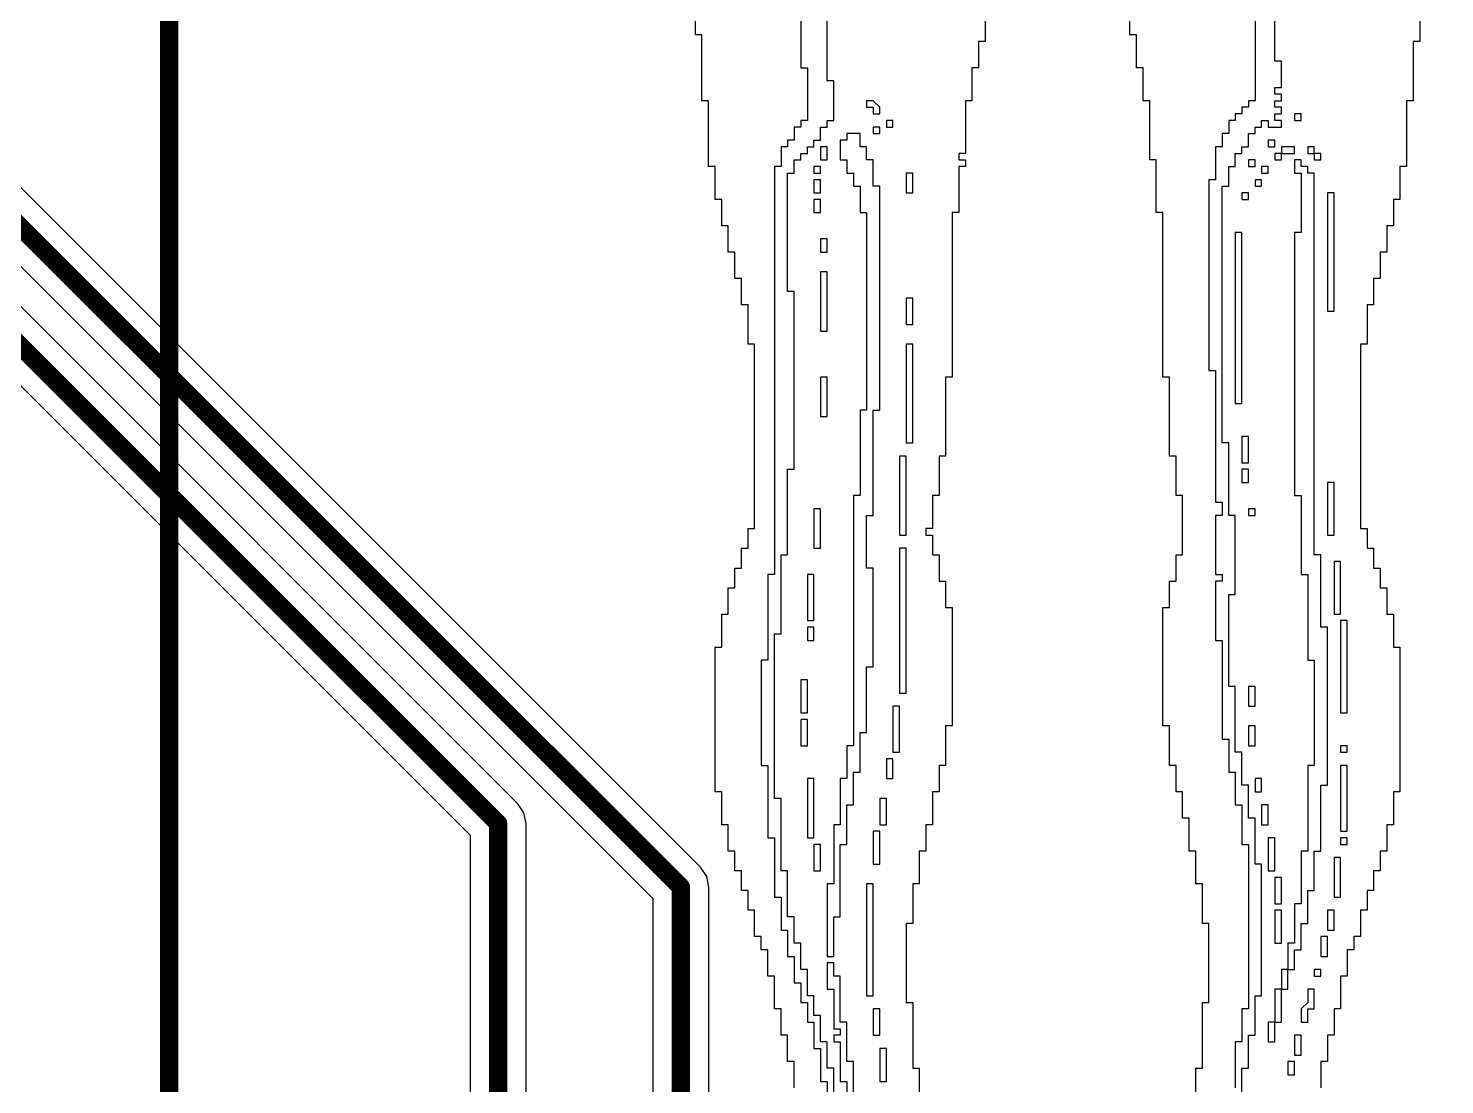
# Model space of a CAD drawing. Header units: inches. Extents: x 0.02 to 6.01, y 0.01 to 5.6.
# Drawn here: x 4.643 to 5.418, y 2.352 to 2.93 of the extents above; entities that cross this region are included whole.
import ezdxf

# ---------------------------------------------------------------- set-up
doc = ezdxf.new("R2010")
doc.units = ezdxf.units.IN
doc.header["$MEASUREMENT"] = 0
for name, color, linetype in [('Bottom Layer', 5, 'Continuous'), ('Top Layer', 1, 'Continuous'), ('Top Overlay', 2, 'Continuous')]:
    doc.layers.add(name, color=color, linetype=linetype)

msp = doc.modelspace()

# ---------------------------------------------------------------- linework, layer by layer
at = {"layer": 'Bottom Layer'}
for p, q in [((4.91081, 2.50562), (3.77217, 3.64427)), ((5.01081, 2.47081), (3.87217, 3.60946)), ((3.84606, 3.59231), (4.98471, 2.45367)), ((4.00099, 3.37218), (4.88471, 2.48847)), ((4.91413, 2.50066), (4.91081, 2.50562)), ((4.91529, 2.49481), (4.91413, 2.50066)), ((4.88471, 2.48847), (4.88471, 1.87681)), ((4.91529, 1.87681), (4.91529, 2.49481)), ((5.01413, 2.46585), (5.01081, 2.47081)), ((5.01529, 2.46), (5.01413, 2.46585)), ((5.01529, 1.87681), (5.01529, 2.46)), ((4.98471, 2.45367), (4.98471, 1.87681))]:
    msp.add_line(p, q, dxfattribs=at)
for points in [[(4.54993, 5.5954, 0.01, 0.01, -0.760418), (3.00371, 0.01993, 0.01, 0.01, 0)], [(3.75687, 3.63793, 0.01, 0.01, 0), (4.9, 2.49481, 0.01, 0.01, 0)], [(3.85687, 3.60313, 0.01, 0.01, 0), (5, 2.46, 0.01, 0.01, 0)], [(4.9, 1.84, 0.01, 0.01, 0), (4.9, 2.49481, 0.01, 0.01, 0)], [(5, 1.84, 0.01, 0.01, 0), (5, 2.46, 0.01, 0.01, 0)]]:
    msp.add_lwpolyline(points, format="xyseb", dxfattribs=at)
for points in [[(4.8975, 2.49481, 0.005, 0.005, 1), (4.9025, 2.49481, 0.005, 0.005, 1)], [(4.8975, 2.49481, 0.005, 0.005, 1), (4.9025, 2.49481, 0.005, 0.005, 1)], [(4.9975, 2.46, 0.005, 0.005, 1), (5.0025, 2.46, 0.005, 0.005, 1)], [(4.9975, 2.46, 0.005, 0.005, 1), (5.0025, 2.46, 0.005, 0.005, 1)]]:
    msp.add_lwpolyline(points, format="xyseb", close=True, dxfattribs=at)
at = {"layer": 'Top Layer'}
msp.add_lwpolyline([(4.54809, 5.5936, 0.01, 0.01, -0.760418), (3.00187, 0.01813, 0.01, 0.01, 0)], format="xyseb", dxfattribs=at)
at = {"layer": 'Top Overlay'}
for p, q in [((5.00795, 2.92648), (5.00795, 3.13184)), ((5.40426, 3.13184), (5.40426, 2.92287)), ((5.325, 2.91207), (5.325, 2.9625)), ((5.0656, 2.9589), (5.0656, 2.90846)), ((5.08001, 2.90126), (5.08001, 2.94809)), ((5.16648, 2.94089), (5.16648, 2.92287)), ((5.24574, 2.92648), (5.24574, 2.93728)), ((5.31419, 2.94089), (5.31419, 2.89045)), ((5.01156, 2.92648), (5.00795, 2.92648)), ((5.01156, 2.89045), (5.01156, 2.92648)), ((5.16648, 2.92287), (5.16287, 2.92287)), ((5.16287, 2.92287), (5.16287, 2.90846)), ((5.24934, 2.92648), (5.24574, 2.92648)), ((5.24934, 2.90846), (5.24934, 2.92648)), ((5.40426, 2.92287), (5.40066, 2.92287)), ((5.40066, 2.92287), (5.40066, 2.89045)), ((5.0656, 2.90846), (5.0692, 2.90846)), ((5.0692, 2.90846), (5.0692, 2.87964)), ((5.16287, 2.90846), (5.15927, 2.90846)), ((5.15927, 2.90846), (5.15927, 2.89045)), ((5.25294, 2.90846), (5.24934, 2.90846)), ((5.25294, 2.89045), (5.25294, 2.90846)), ((5.3286, 2.91207), (5.325, 2.91207)), ((5.3286, 2.89765), (5.3286, 2.91207)), ((5.08361, 2.90126), (5.08001, 2.90126)), ((5.08361, 2.87964), (5.08361, 2.90126)), ((5.325, 2.89405), (5.325, 2.89765)), ((5.325, 2.89765), (5.3286, 2.89765)), ((5.3286, 2.89405), (5.325, 2.89405)), ((5.3286, 2.89045), (5.3286, 2.89405)), ((5.01516, 2.89045), (5.01156, 2.89045)), ((5.01516, 2.85442), (5.01516, 2.89045)), ((5.10523, 2.89045), (5.10163, 2.89045)), ((5.10163, 2.89045), (5.10163, 2.88685)), ((5.10163, 2.88685), (5.10523, 2.88685)), ((5.10883, 2.88685), (5.10523, 2.89045)), ((5.10523, 2.88685), (5.10523, 2.88324)), ((5.10523, 2.88324), (5.10883, 2.88324)), ((5.10883, 2.88324), (5.10883, 2.88685)), ((5.15927, 2.89045), (5.15567, 2.89045)), ((5.15567, 2.89045), (5.15567, 2.86163)), ((5.25655, 2.89045), (5.25294, 2.89045)), ((5.25655, 2.85802), (5.25655, 2.89045)), ((5.30699, 2.88324), (5.30338, 2.88324)), ((5.30338, 2.88324), (5.30338, 2.87964)), ((5.31059, 2.88685), (5.30699, 2.88685)), ((5.30699, 2.88685), (5.30699, 2.88324)), ((5.31419, 2.89045), (5.31059, 2.89045)), ((5.31059, 2.89045), (5.31059, 2.88685)), ((5.325, 2.88685), (5.325, 2.89045)), ((5.325, 2.89045), (5.3286, 2.89045)), ((5.3286, 2.88685), (5.325, 2.88685)), ((5.325, 2.87964), (5.325, 2.88324)), ((5.325, 2.88324), (5.3286, 2.88324)), ((5.3286, 2.88324), (5.3286, 2.88685)), ((5.33941, 2.88324), (5.33581, 2.88324)), ((5.33581, 2.88324), (5.33581, 2.87964)), ((5.33941, 2.87964), (5.33941, 2.88324)), ((5.40066, 2.89045), (5.39706, 2.89045)), ((5.39706, 2.89045), (5.39706, 2.85442)), ((5.0656, 2.87604), (5.06199, 2.87604)), ((5.06199, 2.87604), (5.06199, 2.86883)), ((5.0692, 2.87964), (5.0656, 2.87964)), ((5.0656, 2.87964), (5.0656, 2.87604)), ((5.07641, 2.86883), (5.07641, 2.87604)), ((5.07641, 2.87604), (5.08001, 2.87604)), ((5.08001, 2.87604), (5.08001, 2.87964)), ((5.08001, 2.87964), (5.08361, 2.87964)), ((5.10883, 2.87604), (5.10523, 2.87604)), ((5.10523, 2.87604), (5.10523, 2.87243)), ((5.10883, 2.87243), (5.10883, 2.87604)), ((5.11604, 2.87964), (5.11243, 2.87964)), ((5.11243, 2.87964), (5.11243, 2.87604)), ((5.11243, 2.87604), (5.11604, 2.87604)), ((5.11604, 2.87604), (5.11604, 2.87964)), ((5.30338, 2.87964), (5.29978, 2.87964)), ((5.29978, 2.87964), (5.29978, 2.87243)), ((5.31419, 2.87243), (5.31419, 2.87604)), ((5.31419, 2.87604), (5.31779, 2.87604)), ((5.31779, 2.87604), (5.31779, 2.87964)), ((5.31779, 2.87964), (5.3214, 2.87964)), ((5.3214, 2.87964), (5.3214, 2.87604)), ((5.3214, 2.87604), (5.3286, 2.87604)), ((5.3286, 2.87964), (5.325, 2.87964)), ((5.3286, 2.87604), (5.3286, 2.87964)), ((5.33581, 2.87964), (5.33941, 2.87964)), ((5.06199, 2.86883), (5.05839, 2.86883)), ((5.05839, 2.86883), (5.05839, 2.86523)), ((5.0728, 2.86523), (5.0728, 2.86883)), ((5.0728, 2.86883), (5.07641, 2.86883)), ((5.09082, 2.86883), (5.08721, 2.86883)), ((5.08721, 2.86883), (5.08721, 2.85802)), ((5.09802, 2.87243), (5.09082, 2.87243)), ((5.09082, 2.87243), (5.09082, 2.86883)), ((5.09802, 2.86523), (5.09802, 2.87243)), ((5.10523, 2.87243), (5.10883, 2.87243)), ((5.29978, 2.87243), (5.29618, 2.87243)), ((5.29618, 2.87243), (5.29618, 2.86523)), ((5.31059, 2.86523), (5.31059, 2.87243)), ((5.31059, 2.87243), (5.31419, 2.87243)), ((5.325, 2.86883), (5.3214, 2.86883)), ((5.3214, 2.86883), (5.3214, 2.86523)), ((5.325, 2.86523), (5.325, 2.86883)), ((5.05839, 2.86523), (5.05479, 2.86523)), ((5.05479, 2.86523), (5.05479, 2.85442)), ((5.0656, 2.85802), (5.0656, 2.86163)), ((5.0656, 2.86163), (5.0692, 2.86163)), ((5.0692, 2.86163), (5.0692, 2.86523)), ((5.0692, 2.86523), (5.0728, 2.86523)), ((5.08001, 2.86523), (5.07641, 2.86523)), ((5.07641, 2.86523), (5.07641, 2.86163)), ((5.07641, 2.86163), (5.07641, 2.85802)), ((5.08001, 2.85802), (5.08001, 2.86523)), ((5.10163, 2.86523), (5.09802, 2.86523)), ((5.10163, 2.85802), (5.10163, 2.86523)), ((5.15567, 2.86163), (5.15207, 2.86163)), ((5.15207, 2.86163), (5.15207, 2.85802)), ((5.29618, 2.86523), (5.29257, 2.86523)), ((5.29257, 2.86523), (5.29257, 2.84721)), ((5.30338, 2.85442), (5.30338, 2.86163)), ((5.30338, 2.86163), (5.30699, 2.86163)), ((5.30699, 2.86163), (5.30699, 2.86523)), ((5.30699, 2.86523), (5.31059, 2.86523)), ((5.3214, 2.86523), (5.325, 2.86523)), ((5.3286, 2.86163), (5.325, 2.86163)), ((5.325, 2.86163), (5.325, 2.85802)), ((5.33581, 2.86523), (5.3286, 2.86523)), ((5.3286, 2.86523), (5.3286, 2.86163)), ((5.3286, 2.86163), (5.33581, 2.86163)), ((5.3286, 2.85802), (5.3286, 2.86163)), ((5.33581, 2.86163), (5.33581, 2.86523)), ((5.34662, 2.86523), (5.34301, 2.86523)), ((5.34301, 2.86523), (5.34301, 2.86163)), ((5.34301, 2.86163), (5.34662, 2.86163)), ((5.34662, 2.86163), (5.34662, 2.86523)), ((5.34662, 2.86163), (5.34662, 2.85802)), ((5.35022, 2.86163), (5.34662, 2.86163)), ((5.35022, 2.85802), (5.35022, 2.86163)), ((5.01876, 2.85442), (5.01516, 2.85442)), ((5.01876, 2.83641), (5.01876, 2.85442)), ((5.05479, 2.85442), (5.05119, 2.85442)), ((5.05119, 2.85442), (5.05119, 2.63105)), ((5.06199, 2.85082), (5.06199, 2.85802)), ((5.06199, 2.85802), (5.0656, 2.85802)), ((5.07641, 2.85442), (5.0728, 2.85442)), ((5.0728, 2.85442), (5.0728, 2.85082)), ((5.07641, 2.85802), (5.08001, 2.85802)), ((5.07641, 2.85082), (5.07641, 2.85442)), ((5.08721, 2.85802), (5.09082, 2.85802)), ((5.09082, 2.85802), (5.09082, 2.85082)), ((5.10523, 2.85802), (5.10163, 2.85802)), ((5.10523, 2.84361), (5.10523, 2.85802)), ((5.15207, 2.85802), (5.15567, 2.85802)), ((5.15567, 2.85442), (5.15207, 2.85442)), ((5.15207, 2.85442), (5.15207, 2.8292)), ((5.15567, 2.85802), (5.15567, 2.85442)), ((5.26015, 2.85802), (5.25655, 2.85802)), ((5.26015, 2.8292), (5.26015, 2.85802)), ((5.29978, 2.84361), (5.29978, 2.85442)), ((5.29978, 2.85442), (5.30338, 2.85442)), ((5.31419, 2.85802), (5.31059, 2.85802)), ((5.31059, 2.85802), (5.31059, 2.85442)), ((5.31059, 2.85442), (5.31419, 2.85442)), ((5.31419, 2.85442), (5.31419, 2.85802)), ((5.3214, 2.85442), (5.31779, 2.85442)), ((5.31779, 2.85442), (5.31779, 2.85082)), ((5.3214, 2.85082), (5.3214, 2.85442)), ((5.325, 2.85802), (5.3286, 2.85802)), ((5.33941, 2.85802), (5.33581, 2.85802)), ((5.33581, 2.85802), (5.33581, 2.85082)), ((5.33941, 2.85442), (5.33941, 2.85802)), ((5.34301, 2.85442), (5.33941, 2.85442)), ((5.34301, 2.85082), (5.34301, 2.85442)), ((5.34662, 2.85802), (5.35022, 2.85802)), ((5.39706, 2.85442), (5.39345, 2.85442)), ((5.39345, 2.85442), (5.39345, 2.83641)), ((5.05839, 2.78597), (5.05839, 2.85082)), ((5.05839, 2.85082), (5.06199, 2.85082)), ((5.0728, 2.85082), (5.07641, 2.85082)), ((5.07641, 2.84721), (5.0728, 2.84721)), ((5.0728, 2.84721), (5.0728, 2.84001)), ((5.07641, 2.84361), (5.07641, 2.84721)), ((5.09082, 2.85082), (5.09442, 2.85082)), ((5.09442, 2.85082), (5.09442, 2.84361)), ((5.12685, 2.85082), (5.12324, 2.85082)), ((5.12324, 2.85082), (5.12324, 2.84001)), ((5.12685, 2.84721), (5.12685, 2.85082)), ((5.12685, 2.84001), (5.12685, 2.84721)), ((5.29257, 2.84721), (5.28897, 2.84721)), ((5.28897, 2.84721), (5.28897, 2.74273)), ((5.31779, 2.84721), (5.31419, 2.84721)), ((5.31419, 2.84721), (5.31419, 2.84361)), ((5.31779, 2.85082), (5.3214, 2.85082)), ((5.31779, 2.84361), (5.31779, 2.84721)), ((5.33581, 2.85082), (5.33941, 2.85082)), ((5.33941, 2.85082), (5.33941, 2.81839)), ((5.34662, 2.85082), (5.34301, 2.85082)), ((5.34662, 2.67788), (5.34662, 2.85082)), ((5.0728, 2.84001), (5.07641, 2.84001)), ((5.07641, 2.84001), (5.07641, 2.84361)), ((5.09442, 2.84361), (5.09802, 2.84361)), ((5.09802, 2.84361), (5.09802, 2.8292)), ((5.10883, 2.84361), (5.10523, 2.84361)), ((5.10883, 2.72112), (5.10883, 2.84361)), ((5.12324, 2.84001), (5.12685, 2.84001)), ((5.29618, 2.7031), (5.29618, 2.84361)), ((5.29618, 2.84361), (5.29978, 2.84361)), ((5.31059, 2.84001), (5.30699, 2.84001)), ((5.30699, 2.84001), (5.30699, 2.83641)), ((5.31059, 2.83641), (5.31059, 2.84001)), ((5.31419, 2.84361), (5.31779, 2.84361)), ((5.35743, 2.84001), (5.35382, 2.84001)), ((5.35382, 2.84001), (5.35382, 2.77516)), ((5.35743, 2.78236), (5.35743, 2.84001)), ((5.02236, 2.83641), (5.01876, 2.83641)), ((5.02236, 2.82199), (5.02236, 2.83641)), ((5.07641, 2.83641), (5.0728, 2.83641)), ((5.0728, 2.83641), (5.0728, 2.8292)), ((5.0728, 2.8292), (5.07641, 2.8292)), ((5.07641, 2.8328), (5.07641, 2.83641)), ((5.07641, 2.8292), (5.07641, 2.8328)), ((5.09802, 2.8292), (5.10163, 2.8292)), ((5.10163, 2.8292), (5.10163, 2.72112)), ((5.15207, 2.8292), (5.14846, 2.8292)), ((5.14846, 2.8292), (5.14846, 2.73913)), ((5.26375, 2.8292), (5.26015, 2.8292)), ((5.26375, 2.73913), (5.26375, 2.8292)), ((5.30699, 2.83641), (5.31059, 2.83641)), ((5.39345, 2.83641), (5.38985, 2.83641)), ((5.38985, 2.83641), (5.38985, 2.82199)), ((5.02597, 2.82199), (5.02236, 2.82199)), ((5.02597, 2.80758), (5.02597, 2.82199)), ((5.38985, 2.82199), (5.38625, 2.82199)), ((5.38625, 2.82199), (5.38625, 2.80758)), ((5.08001, 2.81479), (5.07641, 2.81479)), ((5.07641, 2.81479), (5.07641, 2.80758)), ((5.08001, 2.80758), (5.08001, 2.81479)), ((5.30699, 2.81839), (5.30338, 2.81839)), ((5.30338, 2.81839), (5.30338, 2.77156)), ((5.30699, 2.72472), (5.30699, 2.81839)), ((5.33941, 2.81839), (5.33581, 2.81839)), ((5.33581, 2.81839), (5.33581, 2.67428)), ((5.02957, 2.80758), (5.02597, 2.80758)), ((5.02957, 2.79317), (5.02957, 2.80758)), ((5.07641, 2.80758), (5.08001, 2.80758)), ((5.38625, 2.80758), (5.38265, 2.80758)), ((5.38265, 2.80758), (5.38265, 2.79317)), ((5.03317, 2.79317), (5.02957, 2.79317)), ((5.03317, 2.77876), (5.03317, 2.79317)), ((5.08001, 2.79677), (5.07641, 2.79677)), ((5.07641, 2.79677), (5.07641, 2.76435)), ((5.08001, 2.79317), (5.08001, 2.79677)), ((5.08001, 2.76435), (5.08001, 2.79317)), ((5.38265, 2.79317), (5.37904, 2.79317)), ((5.37904, 2.79317), (5.37904, 2.77876)), ((5.06199, 2.78597), (5.05839, 2.78597)), ((5.06199, 2.68869), (5.06199, 2.78597)), ((5.12685, 2.78236), (5.12324, 2.78236)), ((5.12324, 2.78236), (5.12324, 2.76795)), ((5.12685, 2.77516), (5.12685, 2.78236)), ((5.35743, 2.77876), (5.35743, 2.78236)), ((5.03677, 2.77876), (5.03317, 2.77876)), ((5.03677, 2.75714), (5.03677, 2.77876)), ((5.12685, 2.77156), (5.12685, 2.77516)), ((5.35382, 2.77516), (5.35743, 2.77516)), ((5.35743, 2.77516), (5.35743, 2.77876)), ((5.37904, 2.77876), (5.37544, 2.77876)), ((5.37544, 2.77876), (5.37544, 2.75714)), ((5.12324, 2.76795), (5.12685, 2.76795)), ((5.12685, 2.76795), (5.12685, 2.77156)), ((5.30338, 2.77156), (5.30338, 2.76795)), ((5.30338, 2.76795), (5.30338, 2.72472)), ((5.07641, 2.76435), (5.08001, 2.76435)), ((5.04038, 2.75714), (5.03677, 2.75714)), ((5.04038, 2.65627), (5.04038, 2.75714)), ((5.12685, 2.75714), (5.12324, 2.75714)), ((5.12324, 2.75714), (5.12324, 2.7031)), ((5.12685, 2.74994), (5.12685, 2.75714)), ((5.37544, 2.75714), (5.37184, 2.75714)), ((5.37184, 2.75714), (5.37184, 2.65627)), ((5.12685, 2.74634), (5.12685, 2.74994)), ((5.12685, 2.7031), (5.12685, 2.74634)), ((5.08001, 2.73913), (5.07641, 2.73913)), ((5.07641, 2.73913), (5.07641, 2.71751)), ((5.08001, 2.73553), (5.08001, 2.73913)), ((5.14846, 2.73913), (5.14486, 2.73913)), ((5.14486, 2.73913), (5.14486, 2.6959)), ((5.26736, 2.73913), (5.26375, 2.73913)), ((5.26736, 2.6959), (5.26736, 2.73913)), ((5.28897, 2.74273), (5.29257, 2.74273)), ((5.29257, 2.74273), (5.29257, 2.67068)), ((5.08001, 2.73192), (5.08001, 2.73553)), ((5.08001, 2.71751), (5.08001, 2.73192)), ((5.10163, 2.72112), (5.09802, 2.72112)), ((5.09802, 2.72112), (5.09802, 2.67428)), ((5.10523, 2.66347), (5.10523, 2.72112)), ((5.10523, 2.72112), (5.10883, 2.72112)), ((5.30338, 2.72472), (5.30699, 2.72472)), ((5.07641, 2.71751), (5.08001, 2.71751)), ((5.31059, 2.7067), (5.30699, 2.7067)), ((5.30699, 2.7067), (5.30699, 2.6959)), ((5.31059, 2.69229), (5.31059, 2.7067)), ((5.12324, 2.7031), (5.12685, 2.7031)), ((5.29978, 2.7031), (5.29618, 2.7031)), ((5.29978, 2.66347), (5.29978, 2.7031)), ((5.12324, 2.6959), (5.11964, 2.6959)), ((5.11964, 2.6959), (5.11964, 2.65266)), ((5.12324, 2.67428), (5.12324, 2.6959)), ((5.14486, 2.6959), (5.14126, 2.6959)), ((5.14126, 2.6959), (5.14126, 2.67428)), ((5.27096, 2.6959), (5.26736, 2.6959)), ((5.27096, 2.67428), (5.27096, 2.6959)), ((5.30699, 2.6959), (5.30699, 2.69229)), ((5.30699, 2.69229), (5.31059, 2.69229)), ((5.05839, 2.64185), (5.05839, 2.68869)), ((5.05839, 2.68869), (5.06199, 2.68869)), ((5.31059, 2.68869), (5.30699, 2.68869)), ((5.30699, 2.68869), (5.30699, 2.68148)), ((5.31059, 2.68509), (5.31059, 2.68869)), ((5.31059, 2.68148), (5.31059, 2.68509)), ((5.09802, 2.67428), (5.09442, 2.67428)), ((5.09442, 2.67428), (5.09442, 2.53737)), ((5.12324, 2.67068), (5.12324, 2.67428)), ((5.14126, 2.67428), (5.13765, 2.67428)), ((5.13765, 2.67428), (5.13765, 2.65627)), ((5.27456, 2.67428), (5.27096, 2.67428)), ((5.27456, 2.64185), (5.27456, 2.67428)), ((5.30699, 2.68148), (5.31059, 2.68148)), ((5.33581, 2.67428), (5.33941, 2.67428)), ((5.33941, 2.67428), (5.33941, 2.63105)), ((5.34662, 2.67428), (5.34662, 2.67788)), ((5.34662, 2.64185), (5.34662, 2.67428)), ((5.35743, 2.68148), (5.35382, 2.68148)), ((5.35382, 2.68148), (5.35382, 2.67788)), ((5.35382, 2.67788), (5.35382, 2.65266)), ((5.35743, 2.65266), (5.35743, 2.68148)), ((5.07641, 2.66707), (5.0728, 2.66707)), ((5.0728, 2.66707), (5.0728, 2.65266)), ((5.07641, 2.64546), (5.07641, 2.66707)), ((5.12324, 2.65266), (5.12324, 2.67068)), ((5.29257, 2.67068), (5.29618, 2.67068)), ((5.29618, 2.67068), (5.29618, 2.66347)), ((5.31419, 2.66707), (5.31059, 2.66707)), ((5.31059, 2.66707), (5.31059, 2.66347)), ((5.31419, 2.66347), (5.31419, 2.66707)), ((5.10163, 2.63465), (5.10163, 2.66347)), ((5.10163, 2.66347), (5.10523, 2.66347)), ((5.29618, 2.66347), (5.29257, 2.66347)), ((5.29257, 2.66347), (5.29257, 2.63105)), ((5.30338, 2.66347), (5.29978, 2.66347)), ((5.30338, 2.62024), (5.30338, 2.66347)), ((5.31059, 2.66347), (5.31419, 2.66347)), ((5.03677, 2.64546), (5.03677, 2.65627)), ((5.03677, 2.65627), (5.04038, 2.65627)), ((5.0728, 2.65266), (5.0728, 2.64906)), ((5.11964, 2.65266), (5.12324, 2.65266)), ((5.13765, 2.65627), (5.13405, 2.65627)), ((5.13405, 2.65627), (5.13405, 2.65266)), ((5.13405, 2.65266), (5.13765, 2.65266)), ((5.13765, 2.65266), (5.13765, 2.64185)), ((5.35382, 2.65266), (5.35743, 2.65266)), ((5.37184, 2.65627), (5.37544, 2.65627)), ((5.37544, 2.65627), (5.37544, 2.64546)), ((5.03317, 2.63465), (5.03317, 2.64546)), ((5.03317, 2.64546), (5.03677, 2.64546)), ((5.0728, 2.64906), (5.0728, 2.64546)), ((5.0728, 2.64546), (5.07641, 2.64546)), ((5.12324, 2.64546), (5.11964, 2.64546)), ((5.11964, 2.64546), (5.11964, 2.5662)), ((5.12324, 2.60943), (5.12324, 2.64546)), ((5.37544, 2.64546), (5.37904, 2.64546)), ((5.37904, 2.64546), (5.37904, 2.63465)), ((5.05479, 2.59862), (5.05479, 2.64185)), ((5.05479, 2.64185), (5.05839, 2.64185)), ((5.13765, 2.64185), (5.14126, 2.64185)), ((5.14126, 2.64185), (5.14126, 2.62744)), ((5.27096, 2.62744), (5.27096, 2.64185)), ((5.27096, 2.64185), (5.27456, 2.64185)), ((5.35022, 2.64185), (5.34662, 2.64185)), ((5.35022, 2.60222), (5.35022, 2.64185)), ((5.36103, 2.63825), (5.35743, 2.63825)), ((5.35743, 2.63825), (5.35743, 2.61663)), ((5.36103, 2.60943), (5.36103, 2.63825)), ((5.02957, 2.62384), (5.02957, 2.63465)), ((5.02957, 2.63465), (5.03317, 2.63465)), ((5.05119, 2.63105), (5.04758, 2.63105)), ((5.04758, 2.63105), (5.04758, 2.58421)), ((5.0728, 2.63105), (5.0692, 2.63105)), ((5.0692, 2.63105), (5.0692, 2.60583)), ((5.0728, 2.61663), (5.0728, 2.63105)), ((5.10523, 2.63465), (5.10163, 2.63465)), ((5.10523, 2.58061), (5.10523, 2.63465)), ((5.14126, 2.62744), (5.14486, 2.62744)), ((5.14486, 2.62744), (5.14486, 2.61303)), ((5.26736, 2.61303), (5.26736, 2.62744)), ((5.26736, 2.62744), (5.27096, 2.62744)), ((5.29257, 2.63105), (5.29618, 2.63105)), ((5.29618, 2.62744), (5.29257, 2.62744)), ((5.29257, 2.62744), (5.29257, 2.59502)), ((5.29618, 2.63105), (5.29618, 2.62744)), ((5.33941, 2.63105), (5.34301, 2.63105)), ((5.34301, 2.63105), (5.34301, 2.58421)), ((5.37904, 2.63465), (5.38265, 2.63465)), ((5.38265, 2.63465), (5.38265, 2.62384)), ((5.02597, 2.60943), (5.02597, 2.62384)), ((5.02597, 2.62384), (5.02957, 2.62384)), ((5.29978, 2.5698), (5.29978, 2.62024)), ((5.29978, 2.62024), (5.30338, 2.62024)), ((5.38265, 2.62384), (5.38625, 2.62384)), ((5.38625, 2.62384), (5.38625, 2.60943)), ((5.0728, 2.61303), (5.0728, 2.61663)), ((5.0728, 2.60583), (5.0728, 2.61303)), ((5.14486, 2.61303), (5.14846, 2.61303)), ((5.14846, 2.61303), (5.14846, 2.54818)), ((5.26375, 2.54818), (5.26375, 2.61303)), ((5.26375, 2.61303), (5.26736, 2.61303)), ((5.35743, 2.61663), (5.35743, 2.61303)), ((5.35743, 2.61303), (5.35743, 2.60943)), ((5.02236, 2.59141), (5.02236, 2.60943)), ((5.02236, 2.60943), (5.02597, 2.60943)), ((5.0692, 2.60583), (5.0728, 2.60583)), ((5.12324, 2.60583), (5.12324, 2.60943)), ((5.12324, 2.5662), (5.12324, 2.60583)), ((5.35743, 2.60943), (5.36103, 2.60943)), ((5.36463, 2.60583), (5.36103, 2.60583)), ((5.36103, 2.60583), (5.36103, 2.55539)), ((5.36463, 2.5734), (5.36463, 2.60583)), ((5.38625, 2.60943), (5.38985, 2.60943)), ((5.38985, 2.60943), (5.38985, 2.59141)), ((5.05119, 2.50855), (5.05119, 2.59862)), ((5.05119, 2.59862), (5.05479, 2.59862)), ((5.0728, 2.60222), (5.0692, 2.60222)), ((5.0692, 2.60222), (5.0692, 2.59502)), ((5.0728, 2.59862), (5.0728, 2.60222)), ((5.0728, 2.59502), (5.0728, 2.59862)), ((5.35382, 2.60222), (5.35022, 2.60222)), ((5.35382, 2.51576), (5.35382, 2.60222)), ((5.01876, 2.51215), (5.01876, 2.59141)), ((5.01876, 2.59141), (5.02236, 2.59141)), ((5.0692, 2.59502), (5.0728, 2.59502)), ((5.29257, 2.59502), (5.29618, 2.59502)), ((5.29618, 2.59502), (5.29618, 2.54098)), ((5.38985, 2.59141), (5.39345, 2.59141)), ((5.39345, 2.59141), (5.39345, 2.51215)), ((5.04758, 2.58421), (5.04398, 2.58421)), ((5.04398, 2.58421), (5.04398, 2.52656)), ((5.34301, 2.58421), (5.34662, 2.58421)), ((5.34662, 2.58421), (5.34662, 2.52656)), ((5.0692, 2.5734), (5.0656, 2.5734)), ((5.0656, 2.5734), (5.0656, 2.5698)), ((5.0692, 2.55539), (5.0692, 2.5734)), ((5.10163, 2.54458), (5.10163, 2.58061)), ((5.10163, 2.58061), (5.10523, 2.58061)), ((5.36463, 2.5698), (5.36463, 2.5734)), ((5.0656, 2.5698), (5.0656, 2.55539)), ((5.11964, 2.5662), (5.12324, 2.5662)), ((5.30338, 2.5698), (5.29978, 2.5698)), ((5.30338, 2.53377), (5.30338, 2.5698)), ((5.31419, 2.5698), (5.31059, 2.5698)), ((5.31059, 2.5698), (5.31059, 2.55899)), ((5.31419, 2.55899), (5.31419, 2.5698)), ((5.36463, 2.55539), (5.36463, 2.5698)), ((5.11964, 2.55899), (5.11604, 2.55899)), ((5.11604, 2.55899), (5.11604, 2.55539)), ((5.11964, 2.53377), (5.11964, 2.55899)), ((5.31059, 2.55899), (5.31419, 2.55899)), ((5.0656, 2.55539), (5.0692, 2.55539)), ((5.0692, 2.55178), (5.0656, 2.55178)), ((5.0656, 2.55178), (5.0656, 2.53737)), ((5.0692, 2.54818), (5.0692, 2.55178)), ((5.11604, 2.55539), (5.11604, 2.55178)), ((5.11604, 2.55178), (5.11604, 2.53377)), ((5.36103, 2.55539), (5.36463, 2.55539)), ((5.0692, 2.53737), (5.0692, 2.54818)), ((5.09802, 2.52296), (5.09802, 2.54458)), ((5.09802, 2.54458), (5.10163, 2.54458)), ((5.14846, 2.54818), (5.14486, 2.54818)), ((5.14486, 2.54818), (5.14486, 2.52656)), ((5.26736, 2.54818), (5.26375, 2.54818)), ((5.26736, 2.52656), (5.26736, 2.54818)), ((5.31419, 2.54818), (5.31059, 2.54818)), ((5.31059, 2.54818), (5.31059, 2.54458)), ((5.31059, 2.54458), (5.31059, 2.54098)), ((5.31419, 2.53737), (5.31419, 2.54818)), ((5.0656, 2.53737), (5.0692, 2.53737)), ((5.09442, 2.53737), (5.09082, 2.53737)), ((5.09082, 2.53737), (5.09082, 2.51936)), ((5.29618, 2.54098), (5.29978, 2.54098)), ((5.29978, 2.54098), (5.29978, 2.52296)), ((5.31059, 2.54098), (5.31059, 2.53737)), ((5.31059, 2.53737), (5.31419, 2.53737)), ((5.36463, 2.53737), (5.36103, 2.53737)), ((5.36103, 2.53737), (5.36103, 2.53377)), ((5.36463, 2.53377), (5.36463, 2.53737)), ((5.04398, 2.52656), (5.04758, 2.52656)), ((5.04758, 2.52656), (5.04758, 2.48693)), ((5.11604, 2.53017), (5.11243, 2.53017)), ((5.11243, 2.53017), (5.11243, 2.51936)), ((5.11604, 2.53377), (5.11964, 2.53377)), ((5.11604, 2.52656), (5.11604, 2.53017)), ((5.11604, 2.52296), (5.11604, 2.52656)), ((5.14486, 2.52656), (5.14126, 2.52656)), ((5.14126, 2.52656), (5.14126, 2.51215)), ((5.27096, 2.52656), (5.26736, 2.52656)), ((5.27096, 2.51215), (5.27096, 2.52656)), ((5.30699, 2.53377), (5.30338, 2.53377)), ((5.30699, 2.51576), (5.30699, 2.53377)), ((5.34662, 2.52656), (5.34301, 2.52656)), ((5.34301, 2.52656), (5.34301, 2.47973)), ((5.36103, 2.53377), (5.36463, 2.53377)), ((5.36463, 2.52656), (5.36103, 2.52656)), ((5.36103, 2.52656), (5.36103, 2.49054)), ((5.36463, 2.52296), (5.36463, 2.52656)), ((5.0728, 2.51936), (5.0692, 2.51936)), ((5.0692, 2.51936), (5.0692, 2.49774)), ((5.0728, 2.48693), (5.0728, 2.51936)), ((5.09082, 2.51936), (5.08721, 2.51936)), ((5.08721, 2.51936), (5.08721, 2.49414)), ((5.09442, 2.50495), (5.09442, 2.52296)), ((5.09442, 2.52296), (5.09802, 2.52296)), ((5.11243, 2.51936), (5.11604, 2.51936)), ((5.11604, 2.51936), (5.11604, 2.52296)), ((5.29978, 2.52296), (5.30338, 2.52296)), ((5.30338, 2.52296), (5.30338, 2.50495)), ((5.31779, 2.51936), (5.31419, 2.51936)), ((5.31419, 2.51936), (5.31419, 2.51215)), ((5.31779, 2.51215), (5.31779, 2.51936)), ((5.36463, 2.51936), (5.36463, 2.52296)), ((5.36463, 2.49054), (5.36463, 2.51936)), ((5.02236, 2.51215), (5.01876, 2.51215)), ((5.02236, 2.49414), (5.02236, 2.51215)), ((5.14126, 2.51215), (5.13765, 2.51215)), ((5.13765, 2.51215), (5.13765, 2.49414)), ((5.27456, 2.51215), (5.27096, 2.51215)), ((5.27456, 2.49774), (5.27456, 2.51215)), ((5.31059, 2.51576), (5.30699, 2.51576)), ((5.31059, 2.49774), (5.31059, 2.51576)), ((5.31419, 2.51215), (5.31779, 2.51215)), ((5.35022, 2.47973), (5.35022, 2.51576)), ((5.35022, 2.51576), (5.35382, 2.51576)), ((5.39345, 2.51215), (5.38985, 2.51215)), ((5.38985, 2.51215), (5.38985, 2.49414)), ((5.05479, 2.50855), (5.05119, 2.50855)), ((5.05479, 2.46892), (5.05479, 2.50855)), ((5.09082, 2.48333), (5.09082, 2.50495)), ((5.09082, 2.50495), (5.09442, 2.50495)), ((5.11243, 2.50855), (5.10883, 2.50855)), ((5.10883, 2.50855), (5.10883, 2.49414)), ((5.11243, 2.50495), (5.11243, 2.50855)), ((5.11243, 2.49414), (5.11243, 2.50495)), ((5.30338, 2.50495), (5.30699, 2.50495)), ((5.30699, 2.50495), (5.30699, 2.48333)), ((5.3214, 2.50495), (5.31779, 2.50495)), ((5.31779, 2.50495), (5.31779, 2.49414)), ((5.3214, 2.50134), (5.3214, 2.50495)), ((5.0692, 2.49774), (5.0692, 2.49414)), ((5.27816, 2.49774), (5.27456, 2.49774)), ((5.27816, 2.47973), (5.27816, 2.49774)), ((5.31419, 2.49774), (5.31059, 2.49774)), ((5.31419, 2.47252), (5.31419, 2.49774)), ((5.3214, 2.49414), (5.3214, 2.50134)), ((5.02597, 2.49414), (5.02236, 2.49414)), ((5.02597, 2.47973), (5.02597, 2.49414)), ((5.0692, 2.49414), (5.0692, 2.48693)), ((5.08721, 2.49414), (5.08361, 2.49414)), ((5.08361, 2.49414), (5.08361, 2.46171)), ((5.10883, 2.49054), (5.10523, 2.49054)), ((5.10523, 2.49054), (5.10523, 2.48693)), ((5.10883, 2.49414), (5.11243, 2.49414)), ((5.10883, 2.47252), (5.10883, 2.49054)), ((5.13765, 2.49414), (5.13405, 2.49414)), ((5.13405, 2.49414), (5.13405, 2.47973)), ((5.31779, 2.49414), (5.3214, 2.49414)), ((5.36103, 2.49054), (5.36463, 2.49054)), ((5.38985, 2.49414), (5.38625, 2.49414)), ((5.38625, 2.49414), (5.38625, 2.47973)), ((5.04758, 2.48693), (5.05119, 2.48693)), ((5.05119, 2.48693), (5.05119, 2.45451)), ((5.0692, 2.48693), (5.0728, 2.48693)), ((5.07641, 2.48333), (5.0728, 2.48333)), ((5.0728, 2.48333), (5.0728, 2.47973)), ((5.07641, 2.46892), (5.07641, 2.48333)), ((5.08721, 2.46171), (5.08721, 2.48333)), ((5.08721, 2.48333), (5.09082, 2.48333)), ((5.10523, 2.48693), (5.10523, 2.47252)), ((5.30699, 2.48333), (5.31059, 2.48333)), ((5.31059, 2.48333), (5.31059, 2.39326)), ((5.325, 2.48693), (5.3214, 2.48693)), ((5.3214, 2.48693), (5.3214, 2.46892)), ((5.325, 2.48333), (5.325, 2.48693)), ((5.325, 2.46892), (5.325, 2.48333)), ((5.36463, 2.48693), (5.36103, 2.48693)), ((5.36103, 2.48693), (5.36103, 2.48333)), ((5.36103, 2.48333), (5.36463, 2.48333)), ((5.36463, 2.48333), (5.36463, 2.48693)), ((5.02957, 2.47973), (5.02597, 2.47973)), ((5.02957, 2.46892), (5.02957, 2.47973)), ((5.0728, 2.47973), (5.0728, 2.47612)), ((5.0728, 2.47612), (5.0728, 2.46892)), ((5.10523, 2.47252), (5.10883, 2.47252)), ((5.13405, 2.47973), (5.13045, 2.47973)), ((5.13045, 2.47973), (5.13045, 2.46171)), ((5.28177, 2.47973), (5.27816, 2.47973)), ((5.28177, 2.46171), (5.28177, 2.47973)), ((5.31779, 2.47252), (5.31419, 2.47252)), ((5.31779, 2.40047), (5.31779, 2.47252)), ((5.34301, 2.47973), (5.33941, 2.47973)), ((5.33941, 2.47973), (5.33941, 2.45091)), ((5.34662, 2.45811), (5.34662, 2.47973)), ((5.34662, 2.47973), (5.35022, 2.47973)), ((5.36103, 2.47612), (5.35743, 2.47612)), ((5.35743, 2.47612), (5.35743, 2.45451)), ((5.36103, 2.46892), (5.36103, 2.47612)), ((5.38625, 2.47973), (5.38265, 2.47973)), ((5.38265, 2.47973), (5.38265, 2.46892)), ((5.03317, 2.46892), (5.02957, 2.46892)), ((5.03317, 2.45811), (5.03317, 2.46892)), ((5.05839, 2.46892), (5.05479, 2.46892)), ((5.05839, 2.4437), (5.05839, 2.46892)), ((5.0728, 2.46892), (5.07641, 2.46892)), ((5.3214, 2.46892), (5.325, 2.46892)), ((5.3286, 2.46532), (5.325, 2.46532)), ((5.325, 2.46532), (5.325, 2.45091)), ((5.3286, 2.45451), (5.3286, 2.46532)), ((5.36103, 2.46532), (5.36103, 2.46892)), ((5.36103, 2.45451), (5.36103, 2.46532)), ((5.38265, 2.46892), (5.37904, 2.46892)), ((5.37904, 2.46892), (5.37904, 2.45811)), ((5.03677, 2.45811), (5.03317, 2.45811)), ((5.03677, 2.4473), (5.03677, 2.45811)), ((5.08361, 2.46171), (5.08001, 2.46171)), ((5.08001, 2.46171), (5.08001, 2.42208)), ((5.08721, 2.45811), (5.08721, 2.46171)), ((5.08721, 2.4437), (5.08721, 2.45811)), ((5.10523, 2.46171), (5.10163, 2.46171)), ((5.10163, 2.46171), (5.10163, 2.40047)), ((5.10523, 2.42569), (5.10523, 2.46171)), ((5.13045, 2.46171), (5.12685, 2.46171)), ((5.12685, 2.46171), (5.12685, 2.4401)), ((5.28537, 2.46171), (5.28177, 2.46171)), ((5.28537, 2.4401), (5.28537, 2.46171)), ((5.34301, 2.4401), (5.34301, 2.45811)), ((5.34301, 2.45811), (5.34662, 2.45811)), ((5.37904, 2.45811), (5.37544, 2.45811)), ((5.37544, 2.45811), (5.37544, 2.4473)), ((5.05119, 2.45451), (5.05479, 2.45451)), ((5.05479, 2.45451), (5.05479, 2.43649)), ((5.325, 2.45091), (5.3286, 2.45091)), ((5.3286, 2.45091), (5.3286, 2.45451)), ((5.33941, 2.45091), (5.33581, 2.45091)), ((5.33581, 2.45091), (5.33581, 2.42929)), ((5.35743, 2.45451), (5.36103, 2.45451)), ((5.04038, 2.4473), (5.03677, 2.4473)), ((5.04038, 2.43289), (5.04038, 2.4473)), ((5.06199, 2.4437), (5.05839, 2.4437)), ((5.06199, 2.42929), (5.06199, 2.4437)), ((5.08361, 2.42208), (5.08361, 2.4437)), ((5.08361, 2.4437), (5.08721, 2.4437)), ((5.3286, 2.4473), (5.325, 2.4473)), ((5.325, 2.4473), (5.325, 2.43289)), ((5.3286, 2.42929), (5.3286, 2.4473)), ((5.35743, 2.4473), (5.35382, 2.4473)), ((5.35382, 2.4473), (5.35382, 2.43649)), ((5.35743, 2.4401), (5.35743, 2.4473)), ((5.37544, 2.4473), (5.37184, 2.4473)), ((5.37184, 2.4473), (5.37184, 2.43289)), ((5.05479, 2.43649), (5.05839, 2.43649)), ((5.05839, 2.43649), (5.05839, 2.42208)), ((5.12685, 2.4401), (5.12324, 2.4401)), ((5.12324, 2.4401), (5.12324, 2.39686)), ((5.28897, 2.4401), (5.28537, 2.4401)), ((5.28897, 2.39686), (5.28897, 2.4401)), ((5.33941, 2.42569), (5.33941, 2.4401)), ((5.33941, 2.4401), (5.34301, 2.4401)), ((5.35382, 2.43649), (5.35743, 2.43649)), ((5.35743, 2.43649), (5.35743, 2.4401)), ((5.04398, 2.43289), (5.04038, 2.43289)), ((5.04398, 2.42569), (5.04398, 2.43289)), ((5.0656, 2.42929), (5.06199, 2.42929)), ((5.0656, 2.41488), (5.0656, 2.42929)), ((5.325, 2.43289), (5.325, 2.42929)), ((5.325, 2.42929), (5.3286, 2.42929)), ((5.33581, 2.42929), (5.33221, 2.42929)), ((5.33221, 2.42929), (5.33221, 2.41488)), ((5.35382, 2.43289), (5.35022, 2.43289)), ((5.35022, 2.43289), (5.35022, 2.42929)), ((5.35022, 2.42929), (5.35022, 2.42569)), ((5.35382, 2.42208), (5.35382, 2.43289)), ((5.37184, 2.43289), (5.36823, 2.43289)), ((5.36823, 2.43289), (5.36823, 2.42569)), ((5.04758, 2.42569), (5.04398, 2.42569)), ((5.04758, 2.41127), (5.04758, 2.42569)), ((5.05839, 2.42208), (5.06199, 2.42208)), ((5.06199, 2.42208), (5.06199, 2.40767)), ((5.08001, 2.42208), (5.08361, 2.42208)), ((5.08361, 2.41848), (5.08001, 2.41848)), ((5.08001, 2.41848), (5.08001, 2.40407)), ((5.08361, 2.41127), (5.08361, 2.41848)), ((5.10523, 2.42208), (5.10523, 2.42569)), ((5.10523, 2.40047), (5.10523, 2.42208)), ((5.33581, 2.41488), (5.33581, 2.42569)), ((5.33581, 2.42569), (5.33941, 2.42569)), ((5.35022, 2.42569), (5.35022, 2.42208)), ((5.35022, 2.42208), (5.35382, 2.42208)), ((5.36823, 2.42569), (5.36463, 2.42569)), ((5.36463, 2.42569), (5.36463, 2.41127)), ((5.05119, 2.41127), (5.04758, 2.41127)), ((5.05119, 2.39326), (5.05119, 2.41127)), ((5.0692, 2.41488), (5.0656, 2.41488)), ((5.0692, 2.40047), (5.0692, 2.41488)), ((5.08721, 2.41127), (5.08361, 2.41127)), ((5.08721, 2.40767), (5.08721, 2.41127)), ((5.33221, 2.41488), (5.3286, 2.41488)), ((5.3286, 2.41488), (5.3286, 2.40407)), ((5.33221, 2.41488), (5.33581, 2.41488)), ((5.33221, 2.40407), (5.33221, 2.41488)), ((5.35022, 2.41488), (5.34662, 2.41488)), ((5.34662, 2.41488), (5.34662, 2.41127)), ((5.34662, 2.41127), (5.35022, 2.41127)), ((5.35022, 2.41127), (5.35022, 2.41488)), ((5.36463, 2.41127), (5.36103, 2.41127)), ((5.36103, 2.41127), (5.36103, 2.39326)), ((5.06199, 2.40767), (5.0656, 2.40767)), ((5.0656, 2.40767), (5.0656, 2.39686)), ((5.08001, 2.40407), (5.08361, 2.40407)), ((5.08361, 2.40407), (5.08361, 2.38245)), ((5.08721, 2.40407), (5.08721, 2.40767)), ((5.08721, 2.38605), (5.08721, 2.40407)), ((5.3286, 2.40407), (5.325, 2.40407)), ((5.325, 2.40407), (5.325, 2.38605)), ((5.3286, 2.40407), (5.33221, 2.40407)), ((5.3286, 2.38605), (5.3286, 2.40407)), ((5.34662, 2.40407), (5.34301, 2.40407)), ((5.34301, 2.40407), (5.34301, 2.39686)), ((5.34662, 2.39326), (5.34662, 2.40407)), ((5.0656, 2.39686), (5.0692, 2.39686)), ((5.0728, 2.40047), (5.0692, 2.40047)), ((5.0692, 2.39686), (5.0692, 2.38605)), ((5.0728, 2.38966), (5.0728, 2.40047)), ((5.10163, 2.40047), (5.10523, 2.40047)), ((5.12324, 2.39686), (5.12685, 2.39686)), ((5.12685, 2.39686), (5.12685, 2.36083)), ((5.28537, 2.36083), (5.28537, 2.39686)), ((5.28537, 2.39686), (5.28897, 2.39686)), ((5.31419, 2.37885), (5.31419, 2.40047)), ((5.31419, 2.40047), (5.31779, 2.40047)), ((5.34301, 2.39686), (5.33941, 2.39326)), ((5.05479, 2.39326), (5.05119, 2.39326)), ((5.05479, 2.37885), (5.05479, 2.39326)), ((5.07641, 2.38966), (5.0728, 2.38966)), ((5.07641, 2.37525), (5.07641, 2.38966)), ((5.10883, 2.39326), (5.10523, 2.39326)), ((5.10523, 2.39326), (5.10523, 2.38966)), ((5.10523, 2.38966), (5.10523, 2.37885)), ((5.10883, 2.37885), (5.10883, 2.39326)), ((5.31059, 2.39326), (5.30699, 2.39326)), ((5.30699, 2.39326), (5.30699, 2.37525)), ((5.33941, 2.39326), (5.33941, 2.38605)), ((5.34301, 2.38966), (5.34301, 2.39326)), ((5.34301, 2.39326), (5.34662, 2.39326)), ((5.34301, 2.38605), (5.34301, 2.38966)), ((5.36103, 2.39326), (5.35743, 2.39326)), ((5.35743, 2.39326), (5.35743, 2.37885)), ((5.0692, 2.38605), (5.0728, 2.38605)), ((5.0728, 2.38605), (5.0728, 2.37164)), ((5.08361, 2.38245), (5.08721, 2.38245)), ((5.09082, 2.38605), (5.08721, 2.38605)), ((5.08721, 2.38245), (5.08721, 2.37885)), ((5.09082, 2.36444), (5.09082, 2.38605)), ((5.325, 2.38605), (5.3214, 2.38605)), ((5.3214, 2.38605), (5.3214, 2.37525)), ((5.325, 2.38605), (5.3286, 2.38605)), ((5.325, 2.37525), (5.325, 2.38605)), ((5.33941, 2.38605), (5.34301, 2.38605)), ((5.05839, 2.37885), (5.05479, 2.37885)), ((5.05839, 2.36444), (5.05839, 2.37885)), ((5.0728, 2.37164), (5.07641, 2.37164)), ((5.08001, 2.37525), (5.07641, 2.37525)), ((5.07641, 2.37164), (5.07641, 2.35363)), ((5.08001, 2.36083), (5.08001, 2.37525)), ((5.08721, 2.37885), (5.08361, 2.37885)), ((5.08361, 2.37885), (5.08361, 2.37525)), ((5.08361, 2.37525), (5.08721, 2.37525)), ((5.08721, 2.37525), (5.08721, 2.35363)), ((5.10523, 2.37885), (5.10883, 2.37885)), ((5.11243, 2.37164), (5.10883, 2.37164)), ((5.10883, 2.37164), (5.10883, 2.35363)), ((5.11243, 2.35363), (5.11243, 2.37164)), ((5.30699, 2.37525), (5.30338, 2.37525)), ((5.30338, 2.37525), (5.30338, 2.35003)), ((5.31059, 2.36083), (5.31059, 2.37885)), ((5.31059, 2.37885), (5.31419, 2.37885)), ((5.3214, 2.37525), (5.325, 2.37525)), ((5.33941, 2.37885), (5.33581, 2.37885)), ((5.33581, 2.37885), (5.33581, 2.36804)), ((5.33941, 2.37164), (5.33941, 2.37885)), ((5.33941, 2.36804), (5.33941, 2.37164)), ((5.35743, 2.37885), (5.35382, 2.37885)), ((5.35382, 2.37885), (5.35382, 2.36444)), ((5.06199, 2.36444), (5.05839, 2.36444)), ((5.06199, 2.35003), (5.06199, 2.36444)), ((5.09442, 2.36444), (5.09082, 2.36444)), ((5.09442, 2.34282), (5.09442, 2.36444)), ((5.33581, 2.36444), (5.33221, 2.36444)), ((5.33221, 2.36444), (5.33221, 2.36083)), ((5.33581, 2.36804), (5.33941, 2.36804)), ((5.33581, 2.35723), (5.33581, 2.36444)), ((5.35382, 2.36444), (5.35022, 2.36444)), ((5.35022, 2.36444), (5.35022, 2.35003)), ((5.08361, 2.36083), (5.08001, 2.36083)), ((5.08361, 2.33922), (5.08361, 2.36083)), ((5.12685, 2.36083), (5.13045, 2.36083)), ((5.13045, 2.36083), (5.13045, 2.33201)), ((5.28177, 2.33201), (5.28177, 2.36083)), ((5.28177, 2.36083), (5.28537, 2.36083)), ((5.30699, 2.33562), (5.30699, 2.36083)), ((5.30699, 2.36083), (5.31059, 2.36083)), ((5.33221, 2.36083), (5.33221, 2.35723)), ((5.33221, 2.35723), (5.33581, 2.35723)), ((5.07641, 2.35363), (5.08001, 2.35363)), ((5.08001, 2.35363), (5.08001, 2.32841)), ((5.08721, 2.35363), (5.09082, 2.35363)), ((5.09082, 2.35363), (5.09082, 2.32841)), ((5.10883, 2.35363), (5.11243, 2.35363))]:
    msp.add_line(p, q, dxfattribs=at)
msp.add_lwpolyline([(4.72, 4.285, 0.01, 0.01, 0), (4.72, 2.05, 0.01, 0.01, 0)], format="xyseb", dxfattribs=at)

doc.saveas('drawing.dxf')
